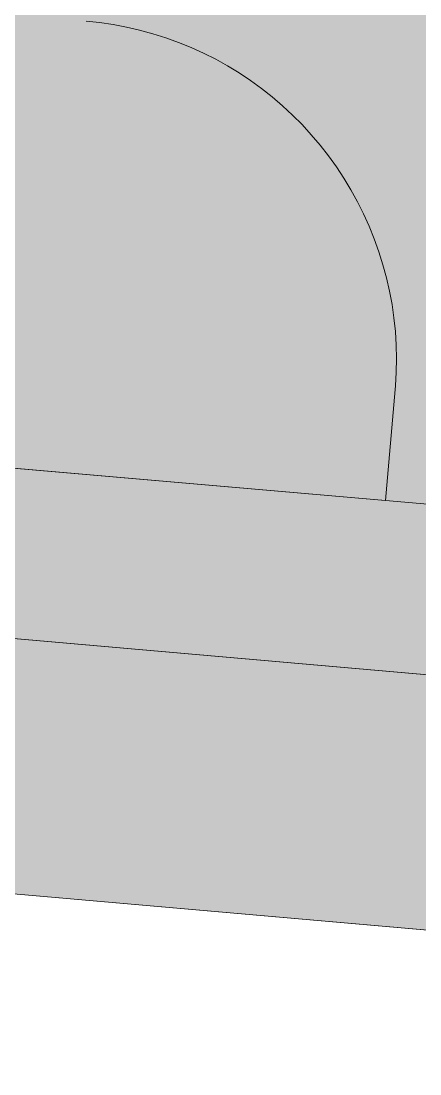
# Model space of a CAD drawing. Header units: millimetres. Extents: x 632 to 546626, y -3890 to 22200.
# Drawn here: x 389723.4 to 389728.1, y 16880.07 to 16892.48 of the extents above; entities that cross this region are included whole.
import ezdxf

# ---------------------------------------------------------------- set-up
doc = ezdxf.new("R2010")
doc.units = ezdxf.units.MM
doc.layers.add('A-270-M_ROOF', color=132, linetype='Continuous', lineweight=13)
doc.layers.add('A-770-ME_FFE_SA', color=91, linetype='Continuous', lineweight=13)

# ---------------------------------------------------------------- blocks, each defined once
blk = doc.blocks.new('Static Line_Sayfa_Metal Deck_Pan Mount - Up to 15 _ pitch - Max 2 Users-1845519-S6_501-SECTION A6')
at = {"layer": 'A-770-ME_FFE_SA', "lineweight": 5, "transparency": 33554432}
for points in [[(4567736.119, 16883.131), (4567740.346, 16931.445), (4567541.107, 16948.876), (4567536.88, 16900.562), (4567715.66, 16884.921)], [(4567736.119, 16883.131), (4567740.346, 16931.445), (4567541.107, 16948.876), (4567536.88, 16900.562), (4567715.66, 16884.921)], [(4567736.119, 16883.131), (4567740.346, 16931.445), (4567541.107, 16948.876), (4567536.88, 16900.562), (4567715.66, 16884.921)], [(4567736.119, 16883.131), (4567740.346, 16931.445), (4567541.107, 16948.876), (4567536.88, 16900.562), (4567715.66, 16884.921)], [(4567736.119, 16883.131), (4567740.346, 16931.445), (4567541.107, 16948.876), (4567536.88, 16900.562), (4567715.66, 16884.921)], [(4567736.119, 16883.131), (4567740.346, 16931.445), (4567541.107, 16948.876), (4567536.88, 16900.562), (4567715.66, 16884.921)], [(4567736.119, 16883.131), (4567740.346, 16931.445), (4567541.107, 16948.876), (4567536.88, 16900.562), (4567715.66, 16884.921)], [(4567736.119, 16883.131), (4567740.346, 16931.445), (4567541.107, 16948.876), (4567536.88, 16900.562), (4567715.66, 16884.921)], [(4567736.119, 16883.131), (4567740.346, 16931.445), (4567541.107, 16948.876), (4567536.88, 16900.562), (4567715.66, 16884.921)], [(4567736.119, 16883.131), (4567740.346, 16931.445), (4567541.107, 16948.876), (4567536.88, 16900.562), (4567715.66, 16884.921)], [(4567735.945, 16881.138), (4567740.172, 16929.453), (4567540.933, 16946.884), (4567536.706, 16898.569), (4567715.66, 16882.913)], [(4567735.945, 16881.138), (4567740.172, 16929.453), (4567540.933, 16946.884), (4567536.706, 16898.569), (4567715.66, 16882.913)], [(4567735.945, 16881.138), (4567740.172, 16929.453), (4567540.933, 16946.884), (4567536.706, 16898.569), (4567715.66, 16882.913)], [(4567735.945, 16881.138), (4567740.172, 16929.453), (4567540.933, 16946.884), (4567536.706, 16898.569), (4567715.66, 16882.913)], [(4567735.945, 16881.138), (4567740.172, 16929.453), (4567540.933, 16946.884), (4567536.706, 16898.569), (4567715.66, 16882.913)], [(4567735.945, 16881.138), (4567740.172, 16929.453), (4567540.933, 16946.884), (4567536.706, 16898.569), (4567715.66, 16882.913)], [(4567735.945, 16881.138), (4567740.172, 16929.453), (4567540.933, 16946.884), (4567536.706, 16898.569), (4567715.66, 16882.913)], [(4567735.945, 16881.138), (4567740.172, 16929.453), (4567540.933, 16946.884), (4567536.706, 16898.569), (4567715.66, 16882.913)], [(4567735.945, 16881.138), (4567740.172, 16929.453), (4567540.933, 16946.884), (4567536.706, 16898.569), (4567715.66, 16882.913)], [(4567735.945, 16881.138), (4567740.172, 16929.453), (4567540.933, 16946.884), (4567536.706, 16898.569), (4567715.66, 16882.913)], [(4567735.618, 16877.402), (4567735.88, 16880.391), (4567536.641, 16897.822), (4567536.379, 16894.833), (4567715.66, 16879.148)], [(4567735.618, 16877.402), (4567735.88, 16880.391), (4567536.641, 16897.822), (4567536.379, 16894.833), (4567715.66, 16879.148)], [(4567735.618, 16877.402), (4567735.88, 16880.391), (4567536.641, 16897.822), (4567536.379, 16894.833), (4567715.66, 16879.148)], [(4567735.618, 16877.402), (4567735.88, 16880.391), (4567536.641, 16897.822), (4567536.379, 16894.833), (4567715.66, 16879.148)], [(4567735.618, 16877.402), (4567735.88, 16880.391), (4567536.641, 16897.822), (4567536.379, 16894.833), (4567715.66, 16879.148)], [(4567735.618, 16877.402), (4567735.88, 16880.391), (4567536.641, 16897.822), (4567536.379, 16894.833), (4567715.66, 16879.148)], [(4567735.618, 16877.402), (4567735.88, 16880.391), (4567536.641, 16897.822), (4567536.379, 16894.833), (4567715.66, 16879.148)], [(4567735.618, 16877.402), (4567735.88, 16880.391), (4567536.641, 16897.822), (4567536.379, 16894.833), (4567715.66, 16879.148)], [(4567735.618, 16877.402), (4567735.88, 16880.391), (4567536.641, 16897.822), (4567536.379, 16894.833), (4567715.66, 16879.148)], [(4567735.618, 16877.402), (4567735.88, 16880.391), (4567536.641, 16897.822), (4567536.379, 16894.833), (4567715.66, 16879.148)], [(4567735.618, 16877.402), (4567735.88, 16880.391), (4567536.641, 16897.822), (4567536.379, 16894.833), (4567715.66, 16879.148)], [(4567735.618, 16877.402), (4567735.88, 16880.391), (4567536.641, 16897.822), (4567536.379, 16894.833), (4567715.66, 16879.148)], [(4567735.618, 16877.402), (4567735.88, 16880.391), (4567536.641, 16897.822), (4567536.379, 16894.833), (4567715.66, 16879.148)], [(4567735.618, 16877.402), (4567735.88, 16880.391), (4567536.641, 16897.822), (4567536.379, 16894.833), (4567715.66, 16879.148)], [(4567735.618, 16877.402), (4567735.88, 16880.391), (4567536.641, 16897.822), (4567536.379, 16894.833), (4567715.66, 16879.148)], [(4567735.618, 16877.402), (4567735.88, 16880.391), (4567536.641, 16897.822), (4567536.379, 16894.833), (4567715.66, 16879.148)], [(4567735.618, 16877.402), (4567735.88, 16880.391), (4567536.641, 16897.822), (4567536.379, 16894.833), (4567715.66, 16879.148)], [(4567735.618, 16877.402), (4567735.88, 16880.391), (4567536.641, 16897.822), (4567536.379, 16894.833), (4567715.66, 16879.148)], [(4567735.618, 16877.402), (4567735.88, 16880.391), (4567536.641, 16897.822), (4567536.379, 16894.833), (4567715.66, 16879.148)], [(4567735.618, 16877.402), (4567735.88, 16880.391), (4567536.641, 16897.822), (4567536.379, 16894.833), (4567715.66, 16879.148)]]:
    blk.add_hatch(color=256, dxfattribs=at).paths.add_polyline_path(points)
at = {"layer": 'A-770-ME_FFE_SA', "lineweight": 5}
for p, q in [((4567726.092, 16883.255), (4567561.449, 16897.659)), ((4567725.918, 16881.262), (4567560.549, 16895.73)), ((4567735.88, 16880.391), (4567560.549, 16895.73)), ((4567735.618, 16877.402), (4567560.288, 16892.742)), ((4567681.72, 16892.48), (4567681.879, 16892.463)), ((4567681.72, 16892.48), (4567681.879, 16892.463)), ((4567681.72, 16892.48), (4567681.879, 16892.463)), ((4567681.72, 16892.48), (4567681.879, 16892.463)), ((4567681.72, 16892.48), (4567681.879, 16892.463)), ((4567681.72, 16892.48), (4567681.879, 16892.463)), ((4567681.72, 16892.48), (4567681.879, 16892.463)), ((4567681.72, 16892.48), (4567681.879, 16892.463)), ((4567681.72, 16892.48), (4567681.879, 16892.463)), ((4567681.72, 16892.48), (4567681.879, 16892.463)), ((4567681.72, 16892.48), (4567681.879, 16892.463)), ((4567681.72, 16892.48), (4567681.879, 16892.463)), ((4567681.72, 16892.48), (4567681.879, 16892.463)), ((4567681.879, 16892.463), (4567682.038, 16892.439)), ((4567681.879, 16892.463), (4567682.038, 16892.439)), ((4567681.879, 16892.463), (4567682.038, 16892.439)), ((4567681.879, 16892.463), (4567682.038, 16892.439)), ((4567681.879, 16892.463), (4567682.038, 16892.439)), ((4567681.879, 16892.463), (4567682.038, 16892.439)), ((4567681.879, 16892.463), (4567682.038, 16892.439)), ((4567681.879, 16892.463), (4567682.038, 16892.439)), ((4567681.879, 16892.463), (4567682.038, 16892.439)), ((4567681.879, 16892.463), (4567682.038, 16892.439)), ((4567681.879, 16892.463), (4567682.038, 16892.439)), ((4567681.879, 16892.463), (4567682.038, 16892.439)), ((4567682.038, 16892.439), (4567682.195, 16892.409)), ((4567682.038, 16892.439), (4567682.195, 16892.409)), ((4567682.038, 16892.439), (4567682.195, 16892.409)), ((4567682.038, 16892.439), (4567682.195, 16892.409)), ((4567682.038, 16892.439), (4567682.195, 16892.409)), ((4567682.038, 16892.439), (4567682.195, 16892.409)), ((4567682.038, 16892.439), (4567682.195, 16892.409)), ((4567682.038, 16892.439), (4567682.195, 16892.409)), ((4567682.038, 16892.439), (4567682.195, 16892.409)), ((4567682.038, 16892.439), (4567682.195, 16892.409)), ((4567682.038, 16892.439), (4567682.195, 16892.409)), ((4567682.038, 16892.439), (4567682.195, 16892.409)), ((4567682.195, 16892.409), (4567682.351, 16892.373)), ((4567682.195, 16892.409), (4567682.351, 16892.373)), ((4567682.195, 16892.409), (4567682.351, 16892.373)), ((4567682.195, 16892.409), (4567682.351, 16892.373)), ((4567682.195, 16892.409), (4567682.351, 16892.373)), ((4567682.195, 16892.409), (4567682.351, 16892.373)), ((4567682.195, 16892.409), (4567682.351, 16892.373)), ((4567682.195, 16892.409), (4567682.351, 16892.373)), ((4567682.195, 16892.409), (4567682.351, 16892.373)), ((4567682.195, 16892.409), (4567682.351, 16892.373)), ((4567682.195, 16892.409), (4567682.351, 16892.373)), ((4567682.195, 16892.409), (4567682.351, 16892.373)), ((4567682.351, 16892.373), (4567682.506, 16892.331)), ((4567682.351, 16892.373), (4567682.506, 16892.331)), ((4567682.351, 16892.373), (4567682.506, 16892.331)), ((4567682.351, 16892.373), (4567682.506, 16892.331)), ((4567682.351, 16892.373), (4567682.506, 16892.331)), ((4567682.351, 16892.373), (4567682.506, 16892.331)), ((4567682.351, 16892.373), (4567682.506, 16892.331)), ((4567682.351, 16892.373), (4567682.506, 16892.331)), ((4567682.351, 16892.373), (4567682.506, 16892.331)), ((4567682.351, 16892.373), (4567682.506, 16892.331)), ((4567682.351, 16892.373), (4567682.506, 16892.331)), ((4567682.351, 16892.373), (4567682.506, 16892.331)), ((4567682.351, 16892.373), (4567682.506, 16892.331)), ((4567682.506, 16892.331), (4567682.659, 16892.283)), ((4567682.506, 16892.331), (4567682.659, 16892.283)), ((4567682.506, 16892.331), (4567682.659, 16892.283)), ((4567682.506, 16892.331), (4567682.659, 16892.283)), ((4567682.506, 16892.331), (4567682.659, 16892.283)), ((4567682.506, 16892.331), (4567682.659, 16892.283)), ((4567682.506, 16892.331), (4567682.659, 16892.283)), ((4567682.506, 16892.331), (4567682.659, 16892.283)), ((4567682.506, 16892.331), (4567682.659, 16892.283)), ((4567682.506, 16892.331), (4567682.659, 16892.283)), ((4567682.506, 16892.331), (4567682.659, 16892.283)), ((4567682.506, 16892.331), (4567682.659, 16892.283)), ((4567682.659, 16892.283), (4567682.81, 16892.228)), ((4567682.659, 16892.283), (4567682.81, 16892.228)), ((4567682.659, 16892.283), (4567682.81, 16892.228)), ((4567682.659, 16892.283), (4567682.81, 16892.228)), ((4567682.659, 16892.283), (4567682.81, 16892.228)), ((4567682.659, 16892.283), (4567682.81, 16892.228)), ((4567682.659, 16892.283), (4567682.81, 16892.228)), ((4567682.659, 16892.283), (4567682.81, 16892.228)), ((4567682.659, 16892.283), (4567682.81, 16892.228)), ((4567682.659, 16892.283), (4567682.81, 16892.228)), ((4567682.659, 16892.283), (4567682.81, 16892.228)), ((4567682.659, 16892.283), (4567682.81, 16892.228)), ((4567682.659, 16892.283), (4567682.81, 16892.228)), ((4567682.81, 16892.228), (4567682.958, 16892.167)), ((4567682.81, 16892.228), (4567682.958, 16892.167)), ((4567682.81, 16892.228), (4567682.958, 16892.167)), ((4567682.81, 16892.228), (4567682.958, 16892.167)), ((4567682.81, 16892.228), (4567682.958, 16892.167)), ((4567682.81, 16892.228), (4567682.958, 16892.167)), ((4567682.81, 16892.228), (4567682.958, 16892.167)), ((4567682.81, 16892.228), (4567682.958, 16892.167)), ((4567682.81, 16892.228), (4567682.958, 16892.167)), ((4567682.81, 16892.228), (4567682.958, 16892.167)), ((4567682.81, 16892.228), (4567682.958, 16892.167)), ((4567682.81, 16892.228), (4567682.958, 16892.167)), ((4567682.81, 16892.228), (4567682.958, 16892.167)), ((4567682.958, 16892.167), (4567683.104, 16892.101)), ((4567682.958, 16892.167), (4567683.104, 16892.101)), ((4567682.958, 16892.167), (4567683.104, 16892.101)), ((4567682.958, 16892.167), (4567683.104, 16892.101)), ((4567682.958, 16892.167), (4567683.104, 16892.101)), ((4567682.958, 16892.167), (4567683.104, 16892.101)), ((4567682.958, 16892.167), (4567683.104, 16892.101)), ((4567682.958, 16892.167), (4567683.104, 16892.101)), ((4567682.958, 16892.167), (4567683.104, 16892.101)), ((4567682.958, 16892.167), (4567683.104, 16892.101)), ((4567682.958, 16892.167), (4567683.104, 16892.101)), ((4567682.958, 16892.167), (4567683.104, 16892.101)), ((4567682.958, 16892.167), (4567683.104, 16892.101)), ((4567682.958, 16892.167), (4567683.104, 16892.101)), ((4567683.104, 16892.101), (4567683.247, 16892.029)), ((4567683.104, 16892.101), (4567683.247, 16892.029)), ((4567683.104, 16892.101), (4567683.247, 16892.029)), ((4567683.104, 16892.101), (4567683.247, 16892.029)), ((4567683.104, 16892.101), (4567683.247, 16892.029)), ((4567683.104, 16892.101), (4567683.247, 16892.029)), ((4567683.104, 16892.101), (4567683.247, 16892.029)), ((4567683.104, 16892.101), (4567683.247, 16892.029)), ((4567683.104, 16892.101), (4567683.247, 16892.029)), ((4567683.104, 16892.101), (4567683.247, 16892.029)), ((4567683.104, 16892.101), (4567683.247, 16892.029)), ((4567683.104, 16892.101), (4567683.247, 16892.029)), ((4567683.247, 16892.029), (4567683.387, 16891.951)), ((4567683.247, 16892.029), (4567683.387, 16891.951)), ((4567683.247, 16892.029), (4567683.387, 16891.951)), ((4567683.247, 16892.029), (4567683.387, 16891.951)), ((4567683.247, 16892.029), (4567683.387, 16891.951)), ((4567683.247, 16892.029), (4567683.387, 16891.951)), ((4567683.247, 16892.029), (4567683.387, 16891.951)), ((4567683.247, 16892.029), (4567683.387, 16891.951)), ((4567683.247, 16892.029), (4567683.387, 16891.951)), ((4567683.247, 16892.029), (4567683.387, 16891.951)), ((4567683.247, 16892.029), (4567683.387, 16891.951)), ((4567683.247, 16892.029), (4567683.387, 16891.951)), ((4567683.387, 16891.951), (4567683.524, 16891.868)), ((4567683.387, 16891.951), (4567683.524, 16891.868)), ((4567683.387, 16891.951), (4567683.524, 16891.868)), ((4567683.387, 16891.951), (4567683.524, 16891.868)), ((4567683.387, 16891.951), (4567683.524, 16891.868)), ((4567683.387, 16891.951), (4567683.524, 16891.868)), ((4567683.387, 16891.951), (4567683.524, 16891.868)), ((4567683.387, 16891.951), (4567683.524, 16891.868)), ((4567683.387, 16891.951), (4567683.524, 16891.868)), ((4567683.387, 16891.951), (4567683.524, 16891.868)), ((4567683.387, 16891.951), (4567683.524, 16891.868)), ((4567683.387, 16891.951), (4567683.524, 16891.868)), ((4567683.387, 16891.951), (4567683.524, 16891.868)), ((4567683.387, 16891.951), (4567683.524, 16891.868)), ((4567683.524, 16891.868), (4567683.657, 16891.779)), ((4567683.524, 16891.868), (4567683.657, 16891.779)), ((4567683.524, 16891.868), (4567683.657, 16891.779)), ((4567683.524, 16891.868), (4567683.657, 16891.779)), ((4567683.524, 16891.868), (4567683.657, 16891.779)), ((4567683.524, 16891.868), (4567683.657, 16891.779)), ((4567683.524, 16891.868), (4567683.657, 16891.779)), ((4567683.524, 16891.868), (4567683.657, 16891.779)), ((4567683.524, 16891.868), (4567683.657, 16891.779)), ((4567683.524, 16891.868), (4567683.657, 16891.779)), ((4567683.524, 16891.868), (4567683.657, 16891.779)), ((4567683.524, 16891.868), (4567683.657, 16891.779)), ((4567683.524, 16891.868), (4567683.657, 16891.779)), ((4567683.524, 16891.868), (4567683.657, 16891.779)), ((4567683.657, 16891.779), (4567683.787, 16891.685)), ((4567683.657, 16891.779), (4567683.787, 16891.685)), ((4567683.657, 16891.779), (4567683.787, 16891.685)), ((4567683.657, 16891.779), (4567683.787, 16891.685)), ((4567683.657, 16891.779), (4567683.787, 16891.685)), ((4567683.657, 16891.779), (4567683.787, 16891.685)), ((4567683.657, 16891.779), (4567683.787, 16891.685)), ((4567683.657, 16891.779), (4567683.787, 16891.685)), ((4567683.657, 16891.779), (4567683.787, 16891.685)), ((4567683.657, 16891.779), (4567683.787, 16891.685)), ((4567683.657, 16891.779), (4567683.787, 16891.685)), ((4567683.657, 16891.779), (4567683.787, 16891.685)), ((4567683.657, 16891.779), (4567683.787, 16891.685)), ((4567683.657, 16891.779), (4567683.787, 16891.685)), ((4567683.787, 16891.685), (4567683.913, 16891.586)), ((4567683.787, 16891.685), (4567683.913, 16891.586)), ((4567683.787, 16891.685), (4567683.913, 16891.586)), ((4567683.787, 16891.685), (4567683.913, 16891.586)), ((4567683.787, 16891.685), (4567683.913, 16891.586)), ((4567683.787, 16891.685), (4567683.913, 16891.586)), ((4567683.787, 16891.685), (4567683.913, 16891.586)), ((4567683.787, 16891.685), (4567683.913, 16891.586)), ((4567683.787, 16891.685), (4567683.913, 16891.586)), ((4567683.787, 16891.685), (4567683.913, 16891.586)), ((4567683.787, 16891.685), (4567683.913, 16891.586)), ((4567683.787, 16891.685), (4567683.913, 16891.586)), ((4567683.913, 16891.586), (4567684.035, 16891.481)), ((4567683.913, 16891.586), (4567684.035, 16891.481)), ((4567683.913, 16891.586), (4567684.035, 16891.481)), ((4567683.913, 16891.586), (4567684.035, 16891.481)), ((4567683.913, 16891.586), (4567684.035, 16891.481)), ((4567683.913, 16891.586), (4567684.035, 16891.481)), ((4567683.913, 16891.586), (4567684.035, 16891.481)), ((4567683.913, 16891.586), (4567684.035, 16891.481)), ((4567683.913, 16891.586), (4567684.035, 16891.481)), ((4567683.913, 16891.586), (4567684.035, 16891.481)), ((4567683.913, 16891.586), (4567684.035, 16891.481)), ((4567683.913, 16891.586), (4567684.035, 16891.481)), ((4567684.035, 16891.481), (4567684.152, 16891.372)), ((4567684.035, 16891.481), (4567684.152, 16891.372)), ((4567684.035, 16891.481), (4567684.152, 16891.372)), ((4567684.035, 16891.481), (4567684.152, 16891.372)), ((4567684.035, 16891.481), (4567684.152, 16891.372)), ((4567684.035, 16891.481), (4567684.152, 16891.372)), ((4567684.035, 16891.481), (4567684.152, 16891.372)), ((4567684.035, 16891.481), (4567684.152, 16891.372)), ((4567684.035, 16891.481), (4567684.152, 16891.372)), ((4567684.035, 16891.481), (4567684.152, 16891.372)), ((4567684.035, 16891.481), (4567684.152, 16891.372)), ((4567684.035, 16891.481), (4567684.152, 16891.372)), ((4567684.152, 16891.372), (4567684.266, 16891.259)), ((4567684.152, 16891.372), (4567684.266, 16891.259)), ((4567684.152, 16891.372), (4567684.266, 16891.259)), ((4567684.152, 16891.372), (4567684.266, 16891.259)), ((4567684.152, 16891.372), (4567684.266, 16891.259)), ((4567684.152, 16891.372), (4567684.266, 16891.259)), ((4567684.152, 16891.372), (4567684.266, 16891.259)), ((4567684.152, 16891.372), (4567684.266, 16891.259)), ((4567684.152, 16891.372), (4567684.266, 16891.259)), ((4567684.152, 16891.372), (4567684.266, 16891.259)), ((4567684.152, 16891.372), (4567684.266, 16891.259)), ((4567684.152, 16891.372), (4567684.266, 16891.259)), ((4567684.266, 16891.259), (4567684.374, 16891.141)), ((4567684.266, 16891.259), (4567684.374, 16891.141)), ((4567684.266, 16891.259), (4567684.374, 16891.141)), ((4567684.266, 16891.259), (4567684.374, 16891.141)), ((4567684.266, 16891.259), (4567684.374, 16891.141)), ((4567684.266, 16891.259), (4567684.374, 16891.141)), ((4567684.266, 16891.259), (4567684.374, 16891.141)), ((4567684.266, 16891.259), (4567684.374, 16891.141)), ((4567684.266, 16891.259), (4567684.374, 16891.141)), ((4567684.266, 16891.259), (4567684.374, 16891.141)), ((4567684.266, 16891.259), (4567684.374, 16891.141)), ((4567684.266, 16891.259), (4567684.374, 16891.141)), ((4567684.374, 16891.141), (4567684.478, 16891.019)), ((4567684.374, 16891.141), (4567684.478, 16891.019)), ((4567684.374, 16891.141), (4567684.478, 16891.019)), ((4567684.374, 16891.141), (4567684.478, 16891.019)), ((4567684.374, 16891.141), (4567684.478, 16891.019)), ((4567684.374, 16891.141), (4567684.478, 16891.019)), ((4567684.374, 16891.141), (4567684.478, 16891.019)), ((4567684.374, 16891.141), (4567684.478, 16891.019)), ((4567684.374, 16891.141), (4567684.478, 16891.019)), ((4567684.374, 16891.141), (4567684.478, 16891.019)), ((4567684.374, 16891.141), (4567684.478, 16891.019)), ((4567684.374, 16891.141), (4567684.478, 16891.019)), ((4567684.478, 16891.019), (4567684.576, 16890.892)), ((4567684.478, 16891.019), (4567684.576, 16890.892)), ((4567684.478, 16891.019), (4567684.576, 16890.892)), ((4567684.478, 16891.019), (4567684.576, 16890.892)), ((4567684.478, 16891.019), (4567684.576, 16890.892)), ((4567684.478, 16891.019), (4567684.576, 16890.892)), ((4567684.478, 16891.019), (4567684.576, 16890.892)), ((4567684.478, 16891.019), (4567684.576, 16890.892)), ((4567684.478, 16891.019), (4567684.576, 16890.892)), ((4567684.478, 16891.019), (4567684.576, 16890.892)), ((4567684.478, 16891.019), (4567684.576, 16890.892)), ((4567684.478, 16891.019), (4567684.576, 16890.892)), ((4567684.576, 16890.892), (4567684.67, 16890.762)), ((4567684.576, 16890.892), (4567684.67, 16890.762)), ((4567684.576, 16890.892), (4567684.67, 16890.762)), ((4567684.576, 16890.892), (4567684.67, 16890.762)), ((4567684.576, 16890.892), (4567684.67, 16890.762)), ((4567684.576, 16890.892), (4567684.67, 16890.762)), ((4567684.576, 16890.892), (4567684.67, 16890.762)), ((4567684.576, 16890.892), (4567684.67, 16890.762)), ((4567684.576, 16890.892), (4567684.67, 16890.762)), ((4567684.576, 16890.892), (4567684.67, 16890.762)), ((4567684.576, 16890.892), (4567684.67, 16890.762)), ((4567684.576, 16890.892), (4567684.67, 16890.762)), ((4567726.092, 16883.255), (4567639.084, 16890.867)), ((4567726.092, 16883.255), (4567639.084, 16890.867)), ((4567726.092, 16883.255), (4567639.084, 16890.867)), ((4567726.092, 16883.255), (4567639.084, 16890.867)), ((4567726.092, 16883.255), (4567639.084, 16890.867)), ((4567726.092, 16883.255), (4567639.084, 16890.867)), ((4567726.092, 16883.255), (4567639.084, 16890.867)), ((4567726.092, 16883.255), (4567639.084, 16890.867)), ((4567726.092, 16883.255), (4567639.084, 16890.867)), ((4567726.092, 16883.255), (4567639.084, 16890.867)), ((4567726.092, 16883.255), (4567639.084, 16890.867)), ((4567726.092, 16883.255), (4567639.084, 16890.867)), ((4567726.092, 16883.255), (4567639.084, 16890.867)), ((4567726.092, 16883.255), (4567639.084, 16890.867)), ((4567726.092, 16883.255), (4567639.084, 16890.867)), ((4567726.092, 16883.255), (4567639.084, 16890.867)), ((4567726.092, 16883.255), (4567639.084, 16890.867)), ((4567726.092, 16883.255), (4567639.084, 16890.867)), ((4567726.092, 16883.255), (4567639.084, 16890.867)), ((4567684.67, 16890.762), (4567684.758, 16890.629)), ((4567684.67, 16890.762), (4567684.758, 16890.629)), ((4567684.67, 16890.762), (4567684.758, 16890.629)), ((4567684.67, 16890.762), (4567684.758, 16890.629)), ((4567684.67, 16890.762), (4567684.758, 16890.629)), ((4567684.67, 16890.762), (4567684.758, 16890.629)), ((4567684.67, 16890.762), (4567684.758, 16890.629)), ((4567684.67, 16890.762), (4567684.758, 16890.629)), ((4567684.67, 16890.762), (4567684.758, 16890.629)), ((4567684.67, 16890.762), (4567684.758, 16890.629)), ((4567684.67, 16890.762), (4567684.758, 16890.629)), ((4567684.67, 16890.762), (4567684.758, 16890.629)), ((4567684.67, 16890.762), (4567684.758, 16890.629)), ((4567684.758, 16890.629), (4567684.841, 16890.491)), ((4567684.758, 16890.629), (4567684.841, 16890.491)), ((4567684.758, 16890.629), (4567684.841, 16890.491)), ((4567684.758, 16890.629), (4567684.841, 16890.491)), ((4567684.758, 16890.629), (4567684.841, 16890.491)), ((4567684.758, 16890.629), (4567684.841, 16890.491)), ((4567684.758, 16890.629), (4567684.841, 16890.491)), ((4567684.758, 16890.629), (4567684.841, 16890.491)), ((4567684.758, 16890.629), (4567684.841, 16890.491)), ((4567684.758, 16890.629), (4567684.841, 16890.491)), ((4567684.758, 16890.629), (4567684.841, 16890.491)), ((4567684.758, 16890.629), (4567684.841, 16890.491)), ((4567684.841, 16890.491), (4567684.919, 16890.351)), ((4567684.841, 16890.491), (4567684.919, 16890.351)), ((4567684.841, 16890.491), (4567684.919, 16890.351)), ((4567684.841, 16890.491), (4567684.919, 16890.351)), ((4567684.841, 16890.491), (4567684.919, 16890.351)), ((4567684.841, 16890.491), (4567684.919, 16890.351)), ((4567684.841, 16890.491), (4567684.919, 16890.351)), ((4567684.841, 16890.491), (4567684.919, 16890.351)), ((4567684.841, 16890.491), (4567684.919, 16890.351)), ((4567684.841, 16890.491), (4567684.919, 16890.351)), ((4567684.841, 16890.491), (4567684.919, 16890.351)), ((4567684.841, 16890.491), (4567684.919, 16890.351)), ((4567684.919, 16890.351), (4567684.99, 16890.208)), ((4567684.919, 16890.351), (4567684.99, 16890.208)), ((4567684.919, 16890.351), (4567684.99, 16890.208)), ((4567684.919, 16890.351), (4567684.99, 16890.208)), ((4567684.919, 16890.351), (4567684.99, 16890.208)), ((4567684.919, 16890.351), (4567684.99, 16890.208)), ((4567684.919, 16890.351), (4567684.99, 16890.208)), ((4567684.919, 16890.351), (4567684.99, 16890.208)), ((4567684.919, 16890.351), (4567684.99, 16890.208)), ((4567684.919, 16890.351), (4567684.99, 16890.208)), ((4567684.919, 16890.351), (4567684.99, 16890.208)), ((4567684.919, 16890.351), (4567684.99, 16890.208)), ((4567684.99, 16890.208), (4567685.056, 16890.061)), ((4567684.99, 16890.208), (4567685.056, 16890.061)), ((4567684.99, 16890.208), (4567685.056, 16890.061)), ((4567684.99, 16890.208), (4567685.056, 16890.061)), ((4567684.99, 16890.208), (4567685.056, 16890.061)), ((4567684.99, 16890.208), (4567685.056, 16890.061)), ((4567684.99, 16890.208), (4567685.056, 16890.061)), ((4567684.99, 16890.208), (4567685.056, 16890.061)), ((4567684.99, 16890.208), (4567685.056, 16890.061)), ((4567684.99, 16890.208), (4567685.056, 16890.061)), ((4567684.99, 16890.208), (4567685.056, 16890.061)), ((4567684.99, 16890.208), (4567685.056, 16890.061)), ((4567685.056, 16890.061), (4567685.116, 16889.913)), ((4567685.056, 16890.061), (4567685.116, 16889.913)), ((4567685.056, 16890.061), (4567685.116, 16889.913)), ((4567685.056, 16890.061), (4567685.116, 16889.913)), ((4567685.056, 16890.061), (4567685.116, 16889.913)), ((4567685.056, 16890.061), (4567685.116, 16889.913)), ((4567685.056, 16890.061), (4567685.116, 16889.913)), ((4567685.056, 16890.061), (4567685.116, 16889.913)), ((4567685.056, 16890.061), (4567685.116, 16889.913)), ((4567685.056, 16890.061), (4567685.116, 16889.913)), ((4567685.056, 16890.061), (4567685.116, 16889.913)), ((4567685.056, 16890.061), (4567685.116, 16889.913)), ((4567685.116, 16889.913), (4567685.17, 16889.762)), ((4567685.116, 16889.913), (4567685.17, 16889.762)), ((4567685.116, 16889.913), (4567685.17, 16889.762)), ((4567685.116, 16889.913), (4567685.17, 16889.762)), ((4567685.116, 16889.913), (4567685.17, 16889.762)), ((4567685.116, 16889.913), (4567685.17, 16889.762)), ((4567685.116, 16889.913), (4567685.17, 16889.762)), ((4567685.116, 16889.913), (4567685.17, 16889.762)), ((4567685.116, 16889.913), (4567685.17, 16889.762)), ((4567685.116, 16889.913), (4567685.17, 16889.762)), ((4567685.116, 16889.913), (4567685.17, 16889.762)), ((4567685.116, 16889.913), (4567685.17, 16889.762)), ((4567685.116, 16889.913), (4567685.17, 16889.762)), ((4567685.116, 16889.913), (4567685.17, 16889.762)), ((4567685.17, 16889.762), (4567685.218, 16889.609)), ((4567685.17, 16889.762), (4567685.218, 16889.609)), ((4567685.17, 16889.762), (4567685.218, 16889.609)), ((4567685.17, 16889.762), (4567685.218, 16889.609)), ((4567685.17, 16889.762), (4567685.218, 16889.609)), ((4567685.17, 16889.762), (4567685.218, 16889.609)), ((4567685.17, 16889.762), (4567685.218, 16889.609)), ((4567685.17, 16889.762), (4567685.218, 16889.609)), ((4567685.17, 16889.762), (4567685.218, 16889.609)), ((4567685.17, 16889.762), (4567685.218, 16889.609)), ((4567685.17, 16889.762), (4567685.218, 16889.609)), ((4567685.17, 16889.762), (4567685.218, 16889.609)), ((4567685.17, 16889.762), (4567685.218, 16889.609)), ((4567685.17, 16889.762), (4567685.218, 16889.609)), ((4567685.218, 16889.609), (4567685.26, 16889.454)), ((4567685.218, 16889.609), (4567685.26, 16889.454)), ((4567685.218, 16889.609), (4567685.26, 16889.454)), ((4567685.218, 16889.609), (4567685.26, 16889.454)), ((4567685.218, 16889.609), (4567685.26, 16889.454)), ((4567685.218, 16889.609), (4567685.26, 16889.454)), ((4567685.218, 16889.609), (4567685.26, 16889.454)), ((4567685.218, 16889.609), (4567685.26, 16889.454)), ((4567685.218, 16889.609), (4567685.26, 16889.454)), ((4567685.218, 16889.609), (4567685.26, 16889.454)), ((4567685.218, 16889.609), (4567685.26, 16889.454)), ((4567685.218, 16889.609), (4567685.26, 16889.454)), ((4567685.218, 16889.609), (4567685.26, 16889.454)), ((4567685.218, 16889.609), (4567685.26, 16889.454)), ((4567685.26, 16889.454), (4567685.295, 16889.298)), ((4567685.26, 16889.454), (4567685.295, 16889.298)), ((4567685.26, 16889.454), (4567685.295, 16889.298)), ((4567685.26, 16889.454), (4567685.295, 16889.298)), ((4567685.26, 16889.454), (4567685.295, 16889.298)), ((4567685.26, 16889.454), (4567685.295, 16889.298)), ((4567685.26, 16889.454), (4567685.295, 16889.298)), ((4567685.26, 16889.454), (4567685.295, 16889.298)), ((4567685.26, 16889.454), (4567685.295, 16889.298)), ((4567685.26, 16889.454), (4567685.295, 16889.298)), ((4567685.26, 16889.454), (4567685.295, 16889.298)), ((4567685.26, 16889.454), (4567685.295, 16889.298)), ((4567685.26, 16889.454), (4567685.295, 16889.298)), ((4567685.26, 16889.454), (4567685.295, 16889.298)), ((4567685.295, 16889.298), (4567685.325, 16889.14)), ((4567685.295, 16889.298), (4567685.325, 16889.14)), ((4567685.295, 16889.298), (4567685.325, 16889.14)), ((4567685.295, 16889.298), (4567685.325, 16889.14)), ((4567685.295, 16889.298), (4567685.325, 16889.14)), ((4567685.295, 16889.298), (4567685.325, 16889.14)), ((4567685.295, 16889.298), (4567685.325, 16889.14)), ((4567685.295, 16889.298), (4567685.325, 16889.14)), ((4567685.295, 16889.298), (4567685.325, 16889.14)), ((4567685.295, 16889.298), (4567685.325, 16889.14)), ((4567685.295, 16889.298), (4567685.325, 16889.14)), ((4567685.295, 16889.298), (4567685.325, 16889.14)), ((4567685.295, 16889.298), (4567685.325, 16889.14)), ((4567685.325, 16889.14), (4567685.347, 16888.982)), ((4567685.325, 16889.14), (4567685.347, 16888.982)), ((4567685.325, 16889.14), (4567685.347, 16888.982)), ((4567685.325, 16889.14), (4567685.347, 16888.982)), ((4567685.325, 16889.14), (4567685.347, 16888.982)), ((4567685.325, 16889.14), (4567685.347, 16888.982)), ((4567685.325, 16889.14), (4567685.347, 16888.982)), ((4567685.325, 16889.14), (4567685.347, 16888.982)), ((4567685.325, 16889.14), (4567685.347, 16888.982)), ((4567685.325, 16889.14), (4567685.347, 16888.982)), ((4567685.325, 16889.14), (4567685.347, 16888.982)), ((4567685.325, 16889.14), (4567685.347, 16888.982)), ((4567685.325, 16889.14), (4567685.347, 16888.982)), ((4567685.347, 16888.982), (4567685.364, 16888.822)), ((4567685.347, 16888.982), (4567685.364, 16888.822)), ((4567685.347, 16888.982), (4567685.364, 16888.822)), ((4567685.347, 16888.982), (4567685.364, 16888.822)), ((4567685.347, 16888.982), (4567685.364, 16888.822)), ((4567685.347, 16888.982), (4567685.364, 16888.822)), ((4567685.347, 16888.982), (4567685.364, 16888.822)), ((4567685.347, 16888.982), (4567685.364, 16888.822)), ((4567685.347, 16888.982), (4567685.364, 16888.822)), ((4567685.347, 16888.982), (4567685.364, 16888.822)), ((4567685.347, 16888.982), (4567685.364, 16888.822)), ((4567685.347, 16888.982), (4567685.364, 16888.822)), ((4567685.347, 16888.982), (4567685.364, 16888.822)), ((4567685.347, 16888.982), (4567685.364, 16888.822)), ((4567638.91, 16888.874), (4567725.918, 16881.262)), ((4567725.918, 16881.262), (4567638.91, 16888.874)), ((4567725.918, 16881.262), (4567638.91, 16888.874)), ((4567638.91, 16888.874), (4567725.918, 16881.262)), ((4567725.918, 16881.262), (4567638.91, 16888.874)), ((4567638.91, 16888.874), (4567725.918, 16881.262)), ((4567725.918, 16881.262), (4567638.91, 16888.874)), ((4567638.91, 16888.874), (4567725.918, 16881.262)), ((4567725.918, 16881.262), (4567638.91, 16888.874)), ((4567725.918, 16881.262), (4567638.91, 16888.874)), ((4567638.91, 16888.874), (4567725.918, 16881.262)), ((4567725.918, 16881.262), (4567638.91, 16888.874)), ((4567638.91, 16888.874), (4567725.918, 16881.262)), ((4567725.918, 16881.262), (4567638.91, 16888.874)), ((4567638.91, 16888.874), (4567725.918, 16881.262)), ((4567725.918, 16881.262), (4567638.91, 16888.874)), ((4567725.918, 16881.262), (4567638.91, 16888.874)), ((4567638.91, 16888.874), (4567725.918, 16881.262)), ((4567725.918, 16881.262), (4567638.91, 16888.874)), ((4567638.91, 16888.874), (4567725.918, 16881.262)), ((4567725.918, 16881.262), (4567638.91, 16888.874)), ((4567638.91, 16888.874), (4567725.918, 16881.262)), ((4567725.918, 16881.262), (4567638.91, 16888.874)), ((4567725.918, 16881.262), (4567638.91, 16888.874)), ((4567638.91, 16888.874), (4567725.918, 16881.262)), ((4567725.918, 16881.262), (4567638.91, 16888.874)), ((4567638.91, 16888.874), (4567725.918, 16881.262)), ((4567725.918, 16881.262), (4567638.91, 16888.874)), ((4567638.91, 16888.874), (4567725.918, 16881.262)), ((4567725.918, 16881.262), (4567638.91, 16888.874)), ((4567725.918, 16881.262), (4567638.91, 16888.874)), ((4567638.91, 16888.874), (4567725.918, 16881.262)), ((4567725.918, 16881.262), (4567638.91, 16888.874)), ((4567638.91, 16888.874), (4567725.918, 16881.262)), ((4567725.918, 16881.262), (4567638.91, 16888.874)), ((4567638.91, 16888.874), (4567725.918, 16881.262)), ((4567725.918, 16881.262), (4567638.91, 16888.874)), ((4567725.918, 16881.262), (4567638.91, 16888.874)), ((4567638.91, 16888.874), (4567725.918, 16881.262)), ((4567725.918, 16881.262), (4567638.91, 16888.874)), ((4567638.91, 16888.874), (4567725.918, 16881.262)), ((4567725.918, 16881.262), (4567638.91, 16888.874)), ((4567638.91, 16888.874), (4567725.918, 16881.262)), ((4567725.918, 16881.262), (4567638.91, 16888.874)), ((4567725.918, 16881.262), (4567638.91, 16888.874)), ((4567638.91, 16888.874), (4567725.918, 16881.262)), ((4567725.918, 16881.262), (4567638.91, 16888.874)), ((4567638.91, 16888.874), (4567725.918, 16881.262)), ((4567725.918, 16881.262), (4567638.91, 16888.874)), ((4567638.91, 16888.874), (4567725.918, 16881.262)), ((4567725.918, 16881.262), (4567638.91, 16888.874)), ((4567725.918, 16881.262), (4567638.91, 16888.874)), ((4567638.91, 16888.874), (4567725.918, 16881.262)), ((4567725.918, 16881.262), (4567638.91, 16888.874)), ((4567638.91, 16888.874), (4567725.918, 16881.262)), ((4567725.918, 16881.262), (4567638.91, 16888.874)), ((4567638.91, 16888.874), (4567725.918, 16881.262)), ((4567725.918, 16881.262), (4567638.91, 16888.874)), ((4567725.918, 16881.262), (4567638.91, 16888.874)), ((4567638.91, 16888.874), (4567725.918, 16881.262)), ((4567725.918, 16881.262), (4567638.91, 16888.874)), ((4567638.91, 16888.874), (4567725.918, 16881.262)), ((4567725.918, 16881.262), (4567638.91, 16888.874)), ((4567638.91, 16888.874), (4567725.918, 16881.262)), ((4567725.918, 16881.262), (4567638.91, 16888.874)), ((4567638.91, 16888.874), (4567725.918, 16881.262)), ((4567725.918, 16881.262), (4567638.91, 16888.874)), ((4567638.91, 16888.874), (4567725.918, 16881.262)), ((4567685.364, 16888.822), (4567685.374, 16888.662)), ((4567685.364, 16888.822), (4567685.374, 16888.662)), ((4567685.364, 16888.822), (4567685.374, 16888.662)), ((4567685.364, 16888.822), (4567685.374, 16888.662)), ((4567685.364, 16888.822), (4567685.374, 16888.662)), ((4567685.364, 16888.822), (4567685.374, 16888.662)), ((4567685.364, 16888.822), (4567685.374, 16888.662)), ((4567685.364, 16888.822), (4567685.374, 16888.662)), ((4567685.364, 16888.822), (4567685.374, 16888.662)), ((4567685.364, 16888.822), (4567685.374, 16888.662)), ((4567685.364, 16888.822), (4567685.374, 16888.662)), ((4567685.364, 16888.822), (4567685.374, 16888.662)), ((4567685.364, 16888.822), (4567685.374, 16888.662)), ((4567685.364, 16888.822), (4567685.374, 16888.662)), ((4567685.374, 16888.662), (4567685.378, 16888.502)), ((4567685.374, 16888.662), (4567685.378, 16888.502)), ((4567685.374, 16888.662), (4567685.378, 16888.502)), ((4567685.374, 16888.662), (4567685.378, 16888.502)), ((4567685.374, 16888.662), (4567685.378, 16888.502)), ((4567685.374, 16888.662), (4567685.378, 16888.502)), ((4567685.374, 16888.662), (4567685.378, 16888.502)), ((4567685.374, 16888.662), (4567685.378, 16888.502)), ((4567685.374, 16888.662), (4567685.378, 16888.502)), ((4567685.374, 16888.662), (4567685.378, 16888.502)), ((4567685.374, 16888.662), (4567685.378, 16888.502)), ((4567685.374, 16888.662), (4567685.378, 16888.502)), ((4567685.374, 16888.662), (4567685.378, 16888.502)), ((4567685.374, 16888.662), (4567685.378, 16888.502)), ((4567685.378, 16888.502), (4567685.375, 16888.342)), ((4567685.378, 16888.502), (4567685.375, 16888.342)), ((4567685.378, 16888.502), (4567685.375, 16888.342)), ((4567685.378, 16888.502), (4567685.375, 16888.342)), ((4567685.378, 16888.502), (4567685.375, 16888.342)), ((4567685.378, 16888.502), (4567685.375, 16888.342)), ((4567685.378, 16888.502), (4567685.375, 16888.342)), ((4567685.378, 16888.502), (4567685.375, 16888.342)), ((4567685.378, 16888.502), (4567685.375, 16888.342)), ((4567685.378, 16888.502), (4567685.375, 16888.342)), ((4567685.378, 16888.502), (4567685.375, 16888.342)), ((4567685.378, 16888.502), (4567685.375, 16888.342)), ((4567685.378, 16888.502), (4567685.375, 16888.342)), ((4567685.378, 16888.502), (4567685.375, 16888.342)), ((4567667.317, 16888.397), (4567685.248, 16886.828)), ((4567667.317, 16888.397), (4567685.248, 16886.828)), ((4567667.317, 16888.397), (4567685.248, 16886.828)), ((4567667.317, 16888.397), (4567685.248, 16886.828)), ((4567667.317, 16888.397), (4567685.248, 16886.828)), ((4567667.317, 16888.397), (4567685.248, 16886.828)), ((4567685.375, 16888.342), (4567685.366, 16888.182)), ((4567685.375, 16888.342), (4567685.366, 16888.182)), ((4567685.375, 16888.342), (4567685.366, 16888.182)), ((4567685.375, 16888.342), (4567685.366, 16888.182)), ((4567685.375, 16888.342), (4567685.366, 16888.182)), ((4567685.375, 16888.342), (4567685.366, 16888.182)), ((4567685.375, 16888.342), (4567685.366, 16888.182)), ((4567685.375, 16888.342), (4567685.366, 16888.182)), ((4567685.375, 16888.342), (4567685.366, 16888.182)), ((4567685.375, 16888.342), (4567685.366, 16888.182)), ((4567685.375, 16888.342), (4567685.366, 16888.182)), ((4567685.375, 16888.342), (4567685.366, 16888.182)), ((4567685.375, 16888.342), (4567685.366, 16888.182)), ((4567685.375, 16888.342), (4567685.366, 16888.182)), ((4567685.366, 16888.182), (4567685.363, 16888.139)), ((4567685.366, 16888.182), (4567685.363, 16888.139)), ((4567685.366, 16888.182), (4567685.363, 16888.139)), ((4567685.366, 16888.182), (4567685.363, 16888.139)), ((4567685.366, 16888.182), (4567685.363, 16888.139)), ((4567685.366, 16888.182), (4567685.363, 16888.139)), ((4567685.366, 16888.182), (4567685.363, 16888.139)), ((4567685.366, 16888.182), (4567685.363, 16888.139)), ((4567685.366, 16888.182), (4567685.363, 16888.139)), ((4567685.366, 16888.182), (4567685.363, 16888.139)), ((4567685.366, 16888.182), (4567685.363, 16888.139)), ((4567685.366, 16888.182), (4567685.363, 16888.139)), ((4567685.366, 16888.182), (4567685.363, 16888.139)), ((4567685.366, 16888.182), (4567685.363, 16888.139)), ((4567685.248, 16886.828), (4567685.363, 16888.139)), ((4567685.248, 16886.828), (4567685.363, 16888.139)), ((4567685.248, 16886.828), (4567685.363, 16888.139)), ((4567685.248, 16886.828), (4567685.363, 16888.139)), ((4567685.248, 16886.828), (4567685.363, 16888.139)), ((4567685.248, 16886.828), (4567685.363, 16888.139)), ((4567685.248, 16886.828), (4567685.363, 16888.139)), ((4567685.248, 16886.828), (4567685.363, 16888.139)), ((4567685.248, 16886.828), (4567685.363, 16888.139)), ((4567685.248, 16886.828), (4567685.363, 16888.139)), ((4567685.248, 16886.828), (4567685.363, 16888.139)), ((4567685.248, 16886.828), (4567685.363, 16888.139)), ((4567685.248, 16886.828), (4567685.363, 16888.139)), ((4567685.248, 16886.828), (4567685.363, 16888.139)), ((4567685.248, 16886.828), (4567685.363, 16888.139)), ((4567685.248, 16886.828), (4567685.363, 16888.139)), ((4567685.248, 16886.828), (4567685.363, 16888.139)), ((4567685.248, 16886.828), (4567685.363, 16888.139)), ((4567685.248, 16886.828), (4567685.363, 16888.139)), ((4567685.248, 16886.828), (4567685.363, 16888.139)), ((4567671.799, 16888.005), (4567685.248, 16886.828)), ((4567671.799, 16888.005), (4567685.248, 16886.828)), ((4567680.765, 16887.22), (4567685.248, 16886.828)), ((4567680.765, 16887.22), (4567685.248, 16886.828)), ((4567680.765, 16887.22), (4567685.248, 16886.828)), ((4567680.765, 16887.22), (4567685.248, 16886.828)), ((4567680.765, 16887.22), (4567685.248, 16886.828)), ((4567680.765, 16887.22), (4567685.248, 16886.828)), ((4567680.765, 16887.22), (4567685.248, 16886.828)), ((4567680.765, 16887.22), (4567685.248, 16886.828)), ((4567680.765, 16887.22), (4567685.248, 16886.828)), ((4567680.765, 16887.22), (4567685.248, 16886.828)), ((4567680.765, 16887.22), (4567685.248, 16886.828)), ((4567680.765, 16887.22), (4567685.248, 16886.828)), ((4567680.765, 16887.22), (4567685.248, 16886.828)), ((4567680.765, 16887.22), (4567685.248, 16886.828)), ((4567680.765, 16887.22), (4567685.248, 16886.828)), ((4567680.765, 16887.22), (4567685.248, 16886.828)), ((4567680.765, 16887.22), (4567685.248, 16886.828)), ((4567680.765, 16887.22), (4567685.248, 16886.828)), ((4567680.765, 16887.22), (4567685.248, 16886.828)), ((4567680.765, 16887.22), (4567685.248, 16886.828)), ((4567680.765, 16887.22), (4567685.248, 16886.828)), ((4567680.765, 16887.22), (4567685.248, 16886.828)), ((4567680.765, 16887.22), (4567685.248, 16886.828)), ((4567680.765, 16887.22), (4567685.248, 16886.828)), ((4567680.765, 16887.22), (4567685.248, 16886.828)), ((4567680.765, 16887.22), (4567685.248, 16886.828)), ((4567680.765, 16887.22), (4567685.248, 16886.828)), ((4567680.765, 16887.22), (4567685.248, 16886.828)), ((4567680.765, 16887.22), (4567685.248, 16886.828)), ((4567680.765, 16887.22), (4567685.248, 16886.828)), ((4567680.765, 16887.22), (4567685.248, 16886.828)), ((4567680.765, 16887.22), (4567685.248, 16886.828)), ((4567735.618, 16877.402), (4567638.649, 16885.886)), ((4567735.618, 16877.402), (4567638.649, 16885.886)), ((4567735.618, 16877.402), (4567638.649, 16885.886)), ((4567735.618, 16877.402), (4567638.649, 16885.886)), ((4567735.618, 16877.402), (4567638.649, 16885.886)), ((4567735.618, 16877.402), (4567638.649, 16885.886)), ((4567735.618, 16877.402), (4567638.649, 16885.886)), ((4567735.618, 16877.402), (4567638.649, 16885.886)), ((4567735.618, 16877.402), (4567638.649, 16885.886)), ((4567735.618, 16877.402), (4567638.649, 16885.886)), ((4567735.618, 16877.402), (4567638.649, 16885.886)), ((4567735.618, 16877.402), (4567638.649, 16885.886)), ((4567735.618, 16877.402), (4567638.649, 16885.886)), ((4567735.618, 16877.402), (4567638.649, 16885.886)), ((4567735.618, 16877.402), (4567638.649, 16885.886)), ((4567735.618, 16877.402), (4567638.649, 16885.886)), ((4567735.618, 16877.402), (4567638.649, 16885.886)), ((4567735.618, 16877.402), (4567638.649, 16885.886)), ((4567735.618, 16877.402), (4567638.649, 16885.886)), ((4567735.618, 16877.402), (4567638.649, 16885.886)), ((4567735.618, 16877.402), (4567638.649, 16885.886)), ((4567735.618, 16877.402), (4567638.649, 16885.886)), ((4567735.618, 16877.402), (4567638.649, 16885.886)), ((4567735.618, 16877.402), (4567638.649, 16885.886)), ((4567735.618, 16877.402), (4567638.649, 16885.886)), ((4567735.618, 16877.402), (4567638.649, 16885.886)), ((4567735.618, 16877.402), (4567638.649, 16885.886)), ((4567735.618, 16877.402), (4567638.649, 16885.886)), ((4567735.618, 16877.402), (4567638.649, 16885.886)), ((4567735.618, 16877.402), (4567638.649, 16885.886)), ((4567735.618, 16877.402), (4567638.649, 16885.886)), ((4567735.618, 16877.402), (4567638.649, 16885.886)), ((4567735.618, 16877.402), (4567638.649, 16885.886)), ((4567735.618, 16877.402), (4567638.649, 16885.886)), ((4567735.618, 16877.402), (4567638.649, 16885.886)), ((4567735.618, 16877.402), (4567638.649, 16885.886)), ((4567735.618, 16877.402), (4567638.649, 16885.886)), ((4567735.618, 16877.402), (4567638.649, 16885.886)), ((4567735.618, 16877.402), (4567638.649, 16885.886))]:
    blk.add_line(p, q, dxfattribs=at)
at = {"layer": 'A-770-ME_FFE_SA', "lineweight": 5, "flags": 128}
for points in [[(4567681.72, 16892.48), (4567681.879, 16892.463), (4567682.038, 16892.439), (4567682.195, 16892.409), (4567682.351, 16892.373), (4567682.506, 16892.331), (4567682.659, 16892.283), (4567682.81, 16892.228), (4567682.958, 16892.167), (4567683.104, 16892.101), (4567683.247, 16892.029), (4567683.387, 16891.951), (4567683.524, 16891.868), (4567683.657, 16891.779), (4567683.787, 16891.685), (4567683.913, 16891.586), (4567684.035, 16891.481), (4567684.152, 16891.372), (4567684.266, 16891.259), (4567684.374, 16891.141), (4567684.478, 16891.019), (4567684.576, 16890.892), (4567684.67, 16890.762), (4567684.758, 16890.629), (4567684.841, 16890.491), (4567684.919, 16890.351), (4567684.99, 16890.208), (4567685.056, 16890.061), (4567685.116, 16889.913), (4567685.17, 16889.762), (4567685.218, 16889.609), (4567685.26, 16889.454), (4567685.295, 16889.298), (4567685.325, 16889.14), (4567685.347, 16888.982), (4567685.364, 16888.822), (4567685.374, 16888.662), (4567685.378, 16888.502), (4567685.375, 16888.342), (4567685.366, 16888.182), (4567685.363, 16888.139)], [(4567681.72, 16892.48), (4567681.879, 16892.463), (4567682.038, 16892.439), (4567682.195, 16892.409), (4567682.351, 16892.373), (4567682.506, 16892.331), (4567682.659, 16892.283), (4567682.81, 16892.228), (4567682.958, 16892.167), (4567683.104, 16892.101), (4567683.247, 16892.029), (4567683.387, 16891.951), (4567683.524, 16891.868), (4567683.657, 16891.779), (4567683.787, 16891.685), (4567683.913, 16891.586), (4567684.035, 16891.481), (4567684.152, 16891.372), (4567684.266, 16891.259), (4567684.374, 16891.141), (4567684.478, 16891.019), (4567684.576, 16890.892), (4567684.67, 16890.762), (4567684.758, 16890.629), (4567684.841, 16890.491), (4567684.919, 16890.351), (4567684.99, 16890.208), (4567685.056, 16890.061), (4567685.116, 16889.913), (4567685.17, 16889.762), (4567685.218, 16889.609), (4567685.26, 16889.454), (4567685.295, 16889.298), (4567685.325, 16889.14), (4567685.347, 16888.982), (4567685.364, 16888.822), (4567685.374, 16888.662), (4567685.378, 16888.502), (4567685.375, 16888.342), (4567685.366, 16888.182), (4567685.363, 16888.139)], [(4567681.72, 16892.48), (4567681.879, 16892.463), (4567682.038, 16892.439), (4567682.195, 16892.409), (4567682.351, 16892.373)], [(4567681.72, 16892.48), (4567681.879, 16892.463), (4567682.038, 16892.439), (4567682.195, 16892.409), (4567682.351, 16892.373), (4567682.506, 16892.331), (4567682.659, 16892.283), (4567682.81, 16892.228), (4567682.958, 16892.167), (4567683.104, 16892.101), (4567683.247, 16892.029), (4567683.387, 16891.951), (4567683.524, 16891.868), (4567683.657, 16891.779), (4567683.787, 16891.685), (4567683.913, 16891.586), (4567684.035, 16891.481), (4567684.152, 16891.372), (4567684.266, 16891.259), (4567684.374, 16891.141), (4567684.478, 16891.019), (4567684.576, 16890.892), (4567684.67, 16890.762), (4567684.758, 16890.629), (4567684.841, 16890.491), (4567684.919, 16890.351), (4567684.99, 16890.208), (4567685.056, 16890.061), (4567685.116, 16889.913), (4567685.17, 16889.762), (4567685.218, 16889.609), (4567685.26, 16889.454), (4567685.295, 16889.298), (4567685.325, 16889.14), (4567685.347, 16888.982), (4567685.364, 16888.822), (4567685.374, 16888.662), (4567685.378, 16888.502), (4567685.375, 16888.342), (4567685.366, 16888.182), (4567685.363, 16888.139)], [(4567681.72, 16892.48), (4567681.879, 16892.463), (4567682.038, 16892.439), (4567682.195, 16892.409), (4567682.351, 16892.373), (4567682.506, 16892.331), (4567682.659, 16892.283), (4567682.81, 16892.228), (4567682.958, 16892.167), (4567683.104, 16892.101), (4567683.247, 16892.029), (4567683.387, 16891.951), (4567683.524, 16891.868), (4567683.657, 16891.779), (4567683.787, 16891.685), (4567683.913, 16891.586), (4567684.035, 16891.481), (4567684.152, 16891.372), (4567684.266, 16891.259), (4567684.374, 16891.141), (4567684.478, 16891.019), (4567684.576, 16890.892), (4567684.67, 16890.762), (4567684.758, 16890.629), (4567684.841, 16890.491), (4567684.919, 16890.351), (4567684.99, 16890.208), (4567685.056, 16890.061), (4567685.116, 16889.913), (4567685.17, 16889.762), (4567685.218, 16889.609), (4567685.26, 16889.454), (4567685.295, 16889.298), (4567685.325, 16889.14), (4567685.347, 16888.982), (4567685.364, 16888.822), (4567685.374, 16888.662), (4567685.378, 16888.502), (4567685.375, 16888.342), (4567685.366, 16888.182), (4567685.363, 16888.139)], [(4567681.72, 16892.48), (4567681.879, 16892.463), (4567682.038, 16892.439), (4567682.195, 16892.409), (4567682.351, 16892.373)], [(4567681.72, 16892.48), (4567681.879, 16892.463), (4567682.038, 16892.439), (4567682.195, 16892.409), (4567682.351, 16892.373), (4567682.506, 16892.331), (4567682.659, 16892.283), (4567682.81, 16892.228), (4567682.958, 16892.167), (4567683.104, 16892.101), (4567683.247, 16892.029), (4567683.387, 16891.951), (4567683.524, 16891.868), (4567683.657, 16891.779), (4567683.787, 16891.685), (4567683.913, 16891.586), (4567684.035, 16891.481), (4567684.152, 16891.372), (4567684.266, 16891.259), (4567684.374, 16891.141), (4567684.478, 16891.019), (4567684.576, 16890.892), (4567684.67, 16890.762), (4567684.758, 16890.629), (4567684.841, 16890.491), (4567684.919, 16890.351), (4567684.99, 16890.208), (4567685.056, 16890.061), (4567685.116, 16889.913), (4567685.17, 16889.762), (4567685.218, 16889.609), (4567685.26, 16889.454), (4567685.295, 16889.298), (4567685.325, 16889.14), (4567685.347, 16888.982), (4567685.364, 16888.822), (4567685.374, 16888.662), (4567685.378, 16888.502), (4567685.375, 16888.342), (4567685.366, 16888.182), (4567685.363, 16888.139)], [(4567681.879, 16892.463), (4567682.038, 16892.439), (4567682.195, 16892.409), (4567682.351, 16892.373), (4567682.506, 16892.331), (4567682.659, 16892.283), (4567682.81, 16892.228), (4567682.958, 16892.167)], [(4567682.351, 16892.373), (4567682.506, 16892.331), (4567682.659, 16892.283)], [(4567682.506, 16892.331), (4567682.659, 16892.283), (4567682.81, 16892.228), (4567682.958, 16892.167), (4567683.104, 16892.101), (4567683.247, 16892.029), (4567683.387, 16891.951), (4567683.524, 16891.868), (4567683.657, 16891.779), (4567683.787, 16891.685), (4567683.913, 16891.586), (4567684.035, 16891.481), (4567684.152, 16891.372), (4567684.266, 16891.259), (4567684.374, 16891.141), (4567684.478, 16891.019), (4567684.576, 16890.892), (4567684.67, 16890.762), (4567684.758, 16890.629), (4567684.841, 16890.491), (4567684.919, 16890.351), (4567684.99, 16890.208), (4567685.056, 16890.061), (4567685.116, 16889.913)], [(4567683.104, 16892.101), (4567683.247, 16892.029), (4567683.387, 16891.951)], [(4567683.104, 16892.101), (4567683.247, 16892.029), (4567683.387, 16891.951)], [(4567683.787, 16891.685), (4567683.913, 16891.586), (4567684.035, 16891.481), (4567684.152, 16891.372), (4567684.266, 16891.259), (4567684.374, 16891.141), (4567684.478, 16891.019), (4567684.576, 16890.892), (4567684.67, 16890.762), (4567684.758, 16890.629), (4567684.841, 16890.491), (4567684.919, 16890.351), (4567684.99, 16890.208), (4567685.056, 16890.061), (4567685.116, 16889.913)], [(4567683.787, 16891.685), (4567683.913, 16891.586), (4567684.035, 16891.481), (4567684.152, 16891.372), (4567684.266, 16891.259), (4567684.374, 16891.141), (4567684.478, 16891.019), (4567684.576, 16890.892), (4567684.67, 16890.762)], [(4567684.758, 16890.629), (4567684.841, 16890.491), (4567684.919, 16890.351), (4567684.99, 16890.208), (4567685.056, 16890.061), (4567685.116, 16889.913)], [(4567685.116, 16889.913), (4567685.17, 16889.762), (4567685.218, 16889.609), (4567685.26, 16889.454)], [(4567685.26, 16889.454), (4567685.295, 16889.298), (4567685.325, 16889.14), (4567685.347, 16888.982)], [(4567685.295, 16889.298), (4567685.325, 16889.14), (4567685.347, 16888.982)], [(4567685.347, 16888.982), (4567685.364, 16888.822), (4567685.374, 16888.662), (4567685.378, 16888.502), (4567685.375, 16888.342), (4567685.366, 16888.182), (4567685.363, 16888.139)]]:
    blk.add_lwpolyline(points, dxfattribs=at)
blk = doc.blocks.new('25021-APA-ZZ-ZZ-M3-AR-000001_V3_rvt-6-S6_501-SECTION A6')
at = {"layer": 'A-270-M_ROOF', "transparency": 33554432}
blk.add_hatch(color=9, dxfattribs=at).paths.add_polyline_path([(4535648.823, 15720.383), (4558304.614, 17702.508), (4578095.614, 15971.02), (4578095.614, 16011.173), (4558304.614, 17742.661), (4535648.823, 15760.536)])
at = {"layer": 'A-270-M_ROOF', "lineweight": 5}
h = blk.add_hatch(dxfattribs=at)
h.set_pattern_fill('FP_24', angle=-135, style=0, pattern_type=2)
h.set_pattern_definition([(40, (4563344.46, -4e-06), (-192.8363, 229.8133), []), (130, (4563344.46, -4e-06), (-229.8133, -192.8363), [])])
h.paths.add_polyline_path([(4535648.823, 15599.925), (4558304.614, 17582.05), (4578095.614, 15850.562), (4578095.614, 15971.02), (4558304.614, 17702.508), (4535648.823, 15720.383)])
at = {"layer": 'A-270-M_ROOF', "color": 53, "lineweight": 5}
for p, q in [((4567735.618, 16877.402), (4567638.649, 16885.886)), ((4567638.649, 16885.886), (4567735.618, 16877.402))]:
    blk.add_line(p, q, dxfattribs=at)
at = {"layer": 'A-770-ME_FFE_SA', "color": 53, "lineweight": 5}
blk.add_blockref('Static Line_Sayfa_Metal Deck_Pan Mount - Up to 15 _ pitch - Max 2 Users-1845519-S6_501-SECTION A6', (0, 0), dxfattribs=at)

msp = doc.modelspace()

# ---------------------------------------------------------------- block references
at = {"color": 10, "lineweight": 5}
msp.add_blockref('25021-APA-ZZ-ZZ-M3-AR-000001_V3_rvt-6-S6_501-SECTION A6', (-4177957.554, 0), dxfattribs=at)

doc.saveas('drawing.dxf')
